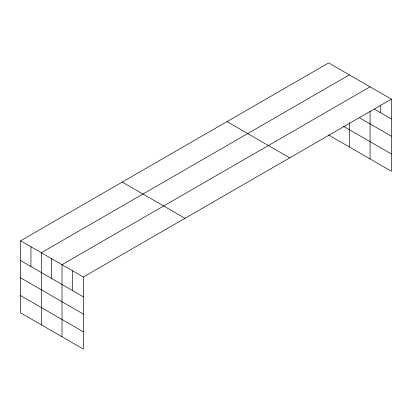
<?xml version="1.0" encoding="UTF-8"?>
<svg xmlns="http://www.w3.org/2000/svg" width="412" height="412" viewBox="0 0 412 412"><rect width="100%" height="100%" fill="white"/><g stroke="black" fill="none" stroke-linecap="round" stroke-linejoin="round"><path stroke-width="0.62" d="M391.4 99.148L328.647 62.918L20.6 240.768L20.6 312.852L83.353 349.082L83.353 276.998L391.4 99.148L391.4 171.232L328.647 135.002M370.064 111.096L370.064 158.914M349.355 74.876L41.308 252.726L41.308 324.805M370.064 86.829L62.016 264.679L62.016 336.764M374.333 109.087L391.4 118.939M359.707 117.899L391.4 136.197M343.361 126.242L391.4 153.975M226.991 121.607L289.744 157.837M122.256 182.078L185.009 218.308M20.6 240.768L83.353 276.998M20.6 260.559L83.353 296.789M20.6 277.817L83.353 314.047M20.6 295.595L83.353 331.825M380.734 105.122L380.734 112.78M349.355 122.714L349.355 146.96M72.687 270.839L72.687 290.63M51.665 258.7L51.665 278.491M30.957 246.747L30.957 266.538"/></g></svg>
